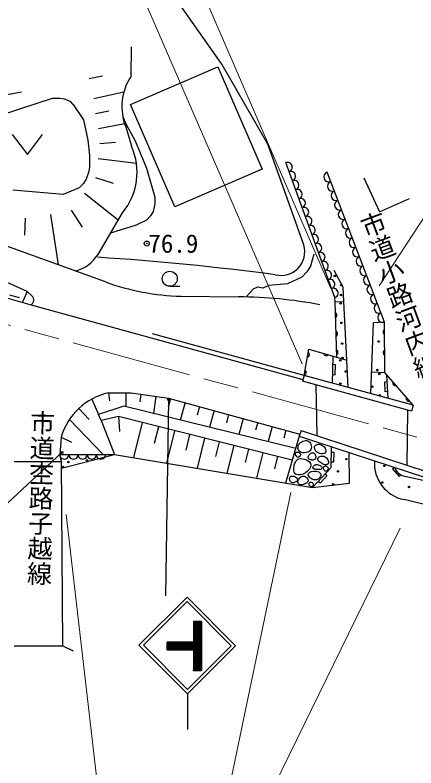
# Model space of a CAD drawing. Units: millimetres, scale not verified. Extents: x 40000 to 680000, y 20000 to 380000.
# Drawn here: x 483835 to 523784, y 244108 to 319042 of the extents above; entities that cross this region are included whole.
import ezdxf
from ezdxf.enums import TextEntityAlignment as Align

# ---------------------------------------------------------------- set-up
doc = ezdxf.new("R2010")
doc.units = ezdxf.units.MM
doc.header["$LTSCALE"] = 1000
doc.header["$PDMODE"] = 32
doc.header["$PDSIZE"] = 500
doc.linetypes.add('CHAIN', pattern=[18.5, 12, -1.5, 3.5, -1.5])
for name, color, linetype, lineweight in [('M-BGD', 7, 'Continuous', 25), ('M-BMK', 2, 'CHAIN', 13), ('M-STR-HTXT', 7, 'Continuous', 13), ('M-STR-STR1', 1, 'Continuous', 25), ('M-STR-STRC', 7, 'Continuous', 25)]:
    doc.layers.add(name, color=color, linetype=linetype, lineweight=lineweight)
doc.styles.add('@ＭＳ ゴシック', font='')
doc.styles.add('ＭＳ ゴシック', font='')
doc.styles.get('@ＭＳ ゴシック').set_extended_font_data('@MS Gothic')
doc.styles.get('ＭＳ ゴシック').set_extended_font_data('MS Gothic')

# ---------------------------------------------------------------- blocks, each defined once
blk = doc.blocks.new('open_arrow')
at = {"color": 0, "linetype": 'Continuous', "lineweight": -2}
blk.add_lwpolyline([(7.5, 1.25), (0, 0), (7.5, -1.25)], dxfattribs=at)

msp = doc.modelspace()

# ---------------------------------------------------------------- hatches: boundary and pattern name
at = {"layer": 'M-STR-STRC'}
h = msp.add_hatch(dxfattribs=at)
h.set_pattern_fill('USER', color=256, style=0, pattern_type=2)
h.set_pattern_definition([(135, (501603, 258670), (-28.28427, -28.28427), [])])
h.paths.add_polyline_path([(501603, 258670), (502403, 258670), (502403, 253784), (501603, 253784), (501603, 255827), (498991, 255827), (498991, 256627), (501603, 256627)])

# ---------------------------------------------------------------- linework, layer by layer
at = {"layer": 'M-BGD'}
for p, q in [((504433, 314151), (500242, 320080)), ((495403, 312963), (495444, 315880)), ((509033, 306178), (504433, 314151)), ((491206, 312732), (492552, 312984)), ((491672, 310742), (494676, 311386)), ((491847, 309243), (493193, 309495)), ((494566, 308956), (494889, 308202)), ((492137, 307737), (494742, 308258)), ((494869, 307910), (495444, 305979)), ((483564, 307153), (485064, 305153)), ((485064, 305153), (486564, 307153)), ((492296, 306261), (493842, 306394)), ((512610, 296160), (509033, 306178)), ((492106, 304773), (495930, 304285)), ((515715, 290922), (510826, 304355)), ((491862, 302861), (493612, 302300)), ((520649, 288466), (514931, 303402)), ((518606, 302849), (520134, 299447)), ((490748, 301315), (494120, 298652)), ((520134, 299447), (523141, 300778)), ((487361, 299189), (488117, 294184)), ((489417, 299628), (490536, 297922)), ((492106, 295225), (494540, 299366)), ((484859, 298811), (484778, 297134)), ((485338, 290185), (461973, 297007)), ((492834, 292483), (481677, 296505)), ((485041, 291523), (481322, 293185)), ((516536, 291949), (515633, 293634)), ((485041, 291523), (484547, 290416)), ((485517, 291095), (485041, 291523)), ((499251, 292047), (500251, 292047)), ((516605, 290532), (516536, 291949)), ((483296, 291208), (484253, 290916)), ((500359, 291063), (506109, 290992)), ((515727, 290507), (515715, 290922)), ((512529, 282736), (485338, 290185)), ((515727, 290507), (516605, 290532)), ((515886, 284991), (515727, 290507)), ((516889, 284703), (516605, 290532)), ((519290, 281362), (519547, 288415)), ((520649, 288466), (519547, 288415)), ((520686, 283469), (520649, 288466)), ((512651, 283180), (497521, 287325)), ((512651, 283180), (513112, 285789)), ((513112, 285789), (515538, 285091)), ((515457, 282412), (515538, 285091)), ((515538, 285091), (516889, 284703)), ((517021, 281983), (516889, 284703)), ((519368, 283517), (520686, 283469)), ((520893, 283230), (520686, 283469)), ((521001, 280893), (520893, 283230)), ((523510, 280206), (520893, 283230)), ((493131, 281439), (495393, 281449)), ((493131, 281439), (493233, 280658)), ((494879, 281446), (494885, 280063)), ((495393, 281449), (499125, 280926)), ((496369, 281312), (496262, 280542)), ((497855, 281104), (497615, 279393)), ((491503, 280825), (492158, 279295)), ((499335, 280868), (499101, 280018)), ((499125, 280926), (512218, 277320)), ((500781, 280470), (500303, 278735)), ((490186, 279877), (491206, 278785)), ((494664, 280117), (492158, 279295)), ((511799, 275916), (494664, 280117)), ((502227, 280071), (501994, 279224)), ((503673, 279673), (503218, 278020)), ((489248, 278778), (492620, 275308)), ((492422, 278691), (492158, 279295)), ((494133, 279071), (492422, 278691)), ((511449, 274724), (494133, 279071)), ((494133, 279071), (494244, 277585)), ((505119, 279275), (504897, 278469)), ((506566, 278877), (506133, 277305)), ((492422, 278691), (493761, 275309)), ((496517, 278473), (495644, 274994)), ((498127, 278069), (497707, 276394)), ((508012, 278478), (507801, 277713)), ((509458, 278080), (509048, 276591)), ((499738, 277664), (498929, 274443)), ((501229, 277290), (500840, 275739)), ((510822, 277704), (510611, 276939)), ((488424, 277046), (488282, 275305)), ((488424, 277046), (489462, 276546)), ((502720, 276916), (501971, 273934)), ((504175, 276550), (503815, 275118)), ((512154, 277125), (510783, 272458)), ((505630, 276185), (504940, 273436)), ((507085, 275820), (506754, 274504)), ((515346, 276082), (515309, 273993)), ((488282, 275305), (493761, 275309)), ((488452, 274603), (488282, 275305)), ((488452, 273950), (493761, 275309)), ((493761, 275309), (513469, 272008)), ((508539, 275455), (507908, 272939)), ((509994, 275090), (509693, 273890)), ((517167, 272451), (517120, 275502)), ((515309, 273993), (513469, 272008)), ((522670, 273146), (533474, 270742)), ((513469, 272008), (517167, 272451)), ((534456, 267933), (522602, 270813))]:
    msp.add_line(p, q, dxfattribs=at)
for points in [[(495350, 310136), (504035, 313905), (508456, 303718), (499771, 299949)], [(512119, 275667), (512066, 275745), (512035, 275838), (512025, 275940), (512032, 276046), (512056, 276153), (512094, 276255), (512143, 276348), (512204, 276427), (512292, 276508), (512399, 276577), (512517, 276633), (512643, 276672), (512771, 276692), (512895, 276691), (513012, 276665), (513116, 276612), (513202, 276532), (513271, 276429), (513321, 276308), (513351, 276179), (513361, 276046), (513348, 275917), (513312, 275800), (513251, 275700), (513143, 275604), (513008, 275534), (512854, 275489), (512690, 275471), (512526, 275479), (512370, 275514), (512231, 275576)], [(513724, 276173), (513783, 276235), (513860, 276280), (513948, 276307), (514044, 276320), (514143, 276319), (514241, 276304), (514333, 276278), (514416, 276241), (514504, 276183), (514589, 276107), (514668, 276019), (514734, 275921), (514782, 275820), (514808, 275718), (514806, 275620), (514771, 275531), (514695, 275453), (514595, 275404), (514478, 275382), (514349, 275384), (514218, 275406), (514091, 275445), (513974, 275499), (513876, 275565), (513818, 275622), (513766, 275692), (513724, 275770), (513694, 275855), (513676, 275941), (513674, 276025), (513689, 276103)], [(511773, 275346), (511774, 275377), (511780, 275409), (511792, 275440), (511809, 275470), (511829, 275497), (511853, 275520), (511879, 275537), (511908, 275548), (511962, 275555), (512019, 275550), (512077, 275535), (512133, 275511), (512184, 275479), (512227, 275440), (512260, 275395), (512280, 275346), (512284, 275296), (512276, 275244), (512257, 275191), (512230, 275141), (512194, 275097), (512153, 275061), (512108, 275036), (512060, 275025), (512007, 275030), (511956, 275051), (511909, 275084), (511867, 275128), (511830, 275179), (511802, 275234), (511782, 275290)], [(513065, 275126), (513100, 275198), (513148, 275269), (513207, 275335), (513274, 275393), (513347, 275438), (513422, 275468), (513498, 275477), (513572, 275464), (513641, 275424), (513699, 275362), (513745, 275283), (513778, 275195), (513795, 275103), (513796, 275011), (513778, 274927), (513740, 274856), (513686, 274804), (513616, 274770), (513536, 274752), (513450, 274749), (513363, 274759), (513278, 274781), (513199, 274813), (513132, 274856), (513107, 274880), (513086, 274910), (513070, 274944), (513059, 274980), (513052, 275018), (513051, 275055), (513055, 275092)], [(514011, 274940), (514062, 275010), (514132, 275065), (514217, 275105), (514311, 275131), (514409, 275143), (514508, 275140), (514602, 275123), (514686, 275092), (514775, 275037), (514861, 274962), (514940, 274872), (515004, 274772), (515051, 274667), (515073, 274564), (515066, 274468), (515024, 274383), (514944, 274317), (514844, 274288), (514731, 274291), (514609, 274319), (514486, 274366), (514367, 274428), (514257, 274497), (514163, 274569), (514124, 274605), (514087, 274646), (514053, 274693), (514025, 274742), (514005, 274793), (513994, 274844), (513995, 274894)], [(511663, 274231), (511688, 274330), (511722, 274431), (511765, 274530), (511817, 274625), (511878, 274710), (511948, 274782), (512029, 274838), (512119, 274873), (512293, 274895), (512482, 274884), (512677, 274843), (512864, 274774), (513031, 274679), (513168, 274561), (513262, 274422), (513301, 274265), (513268, 274048), (513159, 273839), (512990, 273649), (512778, 273487), (512539, 273363), (512291, 273287), (512050, 273269), (511832, 273319), (511740, 273381), (511676, 273471), (511636, 273582), (511616, 273708), (511612, 273842), (511621, 273978), (511640, 274110)], [(513512, 273978), (513514, 274035), (513533, 274090), (513568, 274142), (513614, 274189), (513669, 274230), (513729, 274263), (513790, 274286), (513850, 274299), (513938, 274299), (514033, 274286), (514130, 274258), (514223, 274219), (514303, 274168), (514365, 274107), (514402, 274038), (514408, 273961), (514382, 273898), (514332, 273855), (514264, 273827), (514182, 273813), (514093, 273808), (514001, 273811), (513913, 273817), (513833, 273826), (513787, 273831), (513736, 273838), (513685, 273848), (513636, 273862), (513591, 273881), (513554, 273906), (513527, 273938)], [(513056, 273251), (513052, 273298), (513059, 273346), (513077, 273393), (513103, 273439), (513136, 273481), (513174, 273518), (513216, 273549), (513259, 273572), (513390, 273618), (513536, 273648), (513690, 273660), (513844, 273653), (513989, 273624), (514117, 273571), (514220, 273493), (514289, 273386), (514308, 273297), (514297, 273203), (514261, 273108), (514204, 273017), (514132, 272934), (514048, 272864), (513958, 272811), (513867, 272778), (513748, 272767), (513622, 272781), (513496, 272818), (513375, 272876), (513265, 272950), (513171, 273040), (513100, 273141)], [(514593, 274045), (514605, 274071), (514622, 274094), (514643, 274115), (514668, 274133), (514694, 274147), (514723, 274158), (514751, 274163), (514779, 274163), (514823, 274155), (514867, 274138), (514909, 274114), (514948, 274084), (514982, 274050), (515008, 274011), (515026, 273970), (515033, 273927), (515026, 273875), (515007, 273821), (514978, 273769), (514939, 273722), (514895, 273682), (514846, 273654), (514796, 273638), (514745, 273640), (514696, 273660), (514656, 273697), (514623, 273745), (514599, 273803), (514584, 273865), (514578, 273928), (514581, 273990)], [(511207, 272778), (511197, 272826), (511193, 272877), (511195, 272929), (511204, 272981), (511219, 273030), (511241, 273073), (511271, 273108), (511308, 273133), (511402, 273159), (511507, 273161), (511617, 273142), (511724, 273104), (511822, 273050), (511902, 272982), (511959, 272902), (511984, 272812), (511976, 272743), (511943, 272680), (511891, 272623), (511824, 272575), (511748, 272536), (511667, 272508), (511587, 272493), (511511, 272491), (511460, 272501), (511410, 272522), (511364, 272552), (511321, 272589), (511283, 272631), (511251, 272678), (511225, 272728)], [(512060, 272407), (512023, 272505), (512022, 272615), (512050, 272730), (512104, 272844), (512177, 272950), (512265, 273041), (512363, 273110), (512465, 273150), (512554, 273157), (512645, 273141), (512736, 273106), (512822, 273054), (512899, 272988), (512964, 272913), (513012, 272830), (513040, 272745), (513042, 272700), (513032, 272655), (513013, 272612), (512986, 272570), (512954, 272532), (512916, 272497), (512877, 272466), (512837, 272441), (512744, 272394), (512640, 272351), (512528, 272316), (512415, 272294), (512307, 272287), (512207, 272301), (512123, 272340)], [(513141, 272306), (513135, 272341), (513137, 272380), (513144, 272419), (513157, 272456), (513176, 272491), (513199, 272521), (513227, 272544), (513259, 272559), (513302, 272564), (513346, 272559), (513389, 272543), (513431, 272519), (513470, 272488), (513503, 272453), (513529, 272414), (513546, 272373), (513553, 272336), (513553, 272295), (513546, 272253), (513533, 272213), (513515, 272175), (513490, 272143), (513461, 272118), (513428, 272103), (513385, 272098), (513340, 272105), (513296, 272123), (513253, 272150), (513215, 272183), (513183, 272222), (513157, 272263)]]:
    msp.add_lwpolyline(points, close=True, dxfattribs=at)
for points in [[(489640, 310150), (489386, 310404), (488793, 310658), (488285, 310742), (487523, 310742), (482358, 309049)], [(489640, 310150), (490656, 308626), (491079, 306594), (491248, 305070), (491248, 303884), (491164, 303376), (490910, 302699), (490656, 302276), (490232, 301852), (488624, 301175), (483628, 301598)], [(494889, 308202), (495820, 306509), (496921, 303800), (497768, 300921), (497768, 300244), (497598, 299482), (497344, 299058), (496921, 298635), (495905, 298127), (493345, 297333)], [(513600, 295248), (513262, 294063), (512923, 293470), (512415, 292962), (510976, 292285), (509113, 292116), (508520, 291862)], [(508520, 291862), (508012, 291946), (507589, 291777), (506875, 290983)], [(515482, 283252), (515732, 283244), (515762, 284244), (515512, 284251)], [(520970, 281562), (520721, 281550), (520674, 282549), (520924, 282561)], [(515336, 275537), (515586, 275533), (515569, 274533), (515319, 274537)], [(521637, 274026), (521453, 273863), (522105, 273127), (522281, 273283)], [(514729, 273367), (514913, 273197), (514233, 272463), (514049, 272633)]]:
    msp.add_lwpolyline(points, dxfattribs=at)
for centre, radius in [((499251, 292797), 750), ((515702, 293069), 75), ((516344, 292157), 75), ((516327, 291177), 75), ((516276, 290350), 75), ((516360, 288407), 75), ((516428, 286347), 75), ((520059, 286550), 75), ((516242, 284675), 75), ((516462, 284911), 75), ((516783, 283560), 75), ((519941, 283712), 75), ((520127, 283324), 75), ((516242, 282361), 75), ((519417, 282057), 75), ((520161, 281196), 75), ((499116, 280790), 100), ((488510, 275506), 100), ((489152, 274558), 75), ((490993, 274727), 75), ((516850, 274845), 75), ((488611, 274052), 75), ((516006, 273629), 75), ((520633, 274170), 75), ((515533, 272346), 75), ((520431, 272515), 75), ((523099, 272075), 75)]:
    msp.add_circle(centre, radius, dxfattribs=at)
for centre, radius, start, end in [((499901, 309933), 5424, 146.03717, 201.89633), ((481641, 323702), 12632, 263.67622, 282.99148), ((489654, 303402), 6338, 320.43997, 23.99794), ((510989, 303908), 476, 289.99717, 109.99717), ((511315, 303012), 476, 289.99717, 109.99717), ((515110, 302936), 500, 110.94876, 290.94876), ((511641, 302117), 476, 289.99717, 109.99717), ((515467, 302002), 500, 110.94876, 290.94876), ((511967, 301221), 476, 289.99717, 109.99717), ((515825, 301069), 500, 110.94876, 290.94876), ((512293, 300326), 476, 289.99717, 109.99717), ((516182, 300135), 500, 110.94876, 290.94876), ((512619, 299430), 476, 289.99717, 109.99717), ((512945, 298535), 476, 289.99717, 109.99717), ((516539, 299201), 500, 110.94876, 290.94876), ((516897, 298268), 500, 110.94876, 290.94876), ((513271, 297639), 476, 289.99717, 109.99717), ((517254, 297334), 500, 110.94876, 290.94876), ((513596, 296743), 476, 289.99717, 109.99717), ((517612, 296401), 500, 110.94876, 290.94876), ((510328, 295500), 2376, 255.88108, 16.12909), ((513922, 295848), 476, 289.99717, 109.99717), ((514248, 294952), 476, 289.99717, 109.99717), ((517969, 295467), 500, 110.94876, 290.94876), ((488796, 297330), 3923, 285.76851, 327.54053), ((474764, 28032), 267462, 82.4842, 86.29139), ((514574, 294057), 476, 289.99717, 109.99717), ((518326, 294534), 500, 110.94876, 290.94876), ((518684, 293600), 500, 110.94876, 290.94876), ((514900, 293161), 476, 289.99717, 109.99717), ((519041, 292667), 500, 110.94876, 290.94876), ((500943, 314808), 23752, 250.03922, 268.59095), ((515226, 292266), 476, 289.99717, 109.99717), ((515552, 291370), 476, 289.99717, 109.99717), ((519399, 291733), 500, 110.94876, 290.94876), ((485172, 290690), 532, 288.1905, 49.59791), ((505998, 247517), 43475, 79.12347, 89.85358), ((519756, 290800), 500, 110.94876, 290.94876), ((520113, 289866), 500, 110.94876, 290.94876), ((515632, 289164), 283, 299.72659, 63.58162), ((520471, 288933), 500, 110.94876, 290.94876), ((520790, 287500), 283, 118.49454, 242.34956), ((515685, 287326), 283, 299.72659, 63.58162), ((515738, 285487), 283, 299.72659, 63.58162), ((520805, 285439), 283, 118.49454, 242.34956), ((512882, 285261), 283, 288.09028, 51.94531), ((514858, 285424), 283, 191.78776, 315.64278), ((512563, 283450), 283, 288.09028, 51.94531), ((521746, 282442), 283, 157.91567, 281.7707), ((494555, 275195), 6404, 102.84681, 163.20333), ((523076, 280891), 283, 157.91567, 281.7707), ((488738, 275306), 457, 180.03712, 0.03712), ((489652, 275306), 457, 180.03712, 0.03712), ((490565, 275307), 457, 180.03712, 0.03712), ((491478, 275307), 457, 180.03712, 0.03712), ((492391, 275308), 457, 180.03712, 0.03712), ((523309, 274419), 3674, 175.96369, 258.90897), ((522931, 274498), 1377, 200.02578, 259.09742)]:
    msp.add_arc(centre, radius, start, end, dxfattribs=at)
msp.add_point((496955, 296303), dxfattribs=at)
at = {"layer": 'M-BMK'}
msp.add_line((536896, 273470), (462810, 293764), dxfattribs=at)
at = {"layer": 'M-STR-HTXT'}
for p, q in [((515317, 291840), (498613, 330332)), ((512444, 284318), (493448, 328091)), ((520125, 292103), (537573, 318790)), ((511312, 271520), (504285, 237910)), ((488941, 269342), (492665, 236965)), ((522203, 267981), (507341, 237616))]:
    msp.add_line(p, q, dxfattribs=at)
at = {"layer": 'M-STR-STR1'}
for p, q in [((512651, 283180), (512492, 282602)), ((523351, 279627), (512492, 282602)), ((523510, 280206), (512651, 283180)), ((513805, 282242), (513899, 277186)), ((522944, 279739), (522866, 274256)), ((523510, 280206), (523351, 279627)), ((512341, 277695), (512154, 277125)), ((512341, 277695), (524911, 273587)), ((512154, 277125), (524725, 273017)), ((483755, 274603), (488452, 274603)), ((488609, 256256), (488452, 274603)), ((483755, 256256), (488609, 256256)), ((488609, 256256), (489627, 255748))]:
    msp.add_line(p, q, dxfattribs=at)
at = {"layer": 'M-STR-STRC'}
for p, q in [((499116, 280790), (498812, 261251)), ((488510, 275506), (470371, 258684)), ((502403, 258670), (501603, 258670)), ((501603, 258670), (501603, 256627)), ((502403, 258670), (502403, 253784)), ((501603, 256627), (498991, 256627)), ((498991, 255827), (498991, 256627)), ((501603, 255827), (498991, 255827)), ((501603, 255827), (501603, 253784)), ((502403, 253784), (501603, 253784)), ((501014, 251478), (501014, 247950))]:
    msp.add_line(p, q, dxfattribs=at)
for points in [[(501014, 251478), (505812, 256276), (500975, 261113), (496177, 256316)], [(501014, 251931), (505360, 256276), (500975, 260661), (496630, 256316)]]:
    msp.add_lwpolyline(points, close=True, dxfattribs=at)

# ---------------------------------------------------------------- block references
for p, rotation in [((499116, 280790), 269.1), ((488510, 275506), 222.8)]:
    msp.add_blockref('open_arrow', p, dxfattribs=dict(at, rotation=rotation))

# ---------------------------------------------------------------- texts
at = {"layer": 'M-BGD', "style": '@ＭＳ ゴシック'}
for s, rotation, p in [('市道小路河内線', 290.343, (523806, 282454)), ('市道杢路子越線', 268.816, (484753, 262240))]:
    msp.add_text(s, height=1833, rotation=rotation, dxfattribs=at).set_placement(p, align=Align.BOTTOM_RIGHT)
at = {"layer": 'M-BGD', "style": 'ＭＳ ゴシック'}
msp.add_text('76.9', height=1833, dxfattribs=at).set_placement((497115, 296303), align=Align.MIDDLE_LEFT)

doc.saveas('drawing.dxf')
